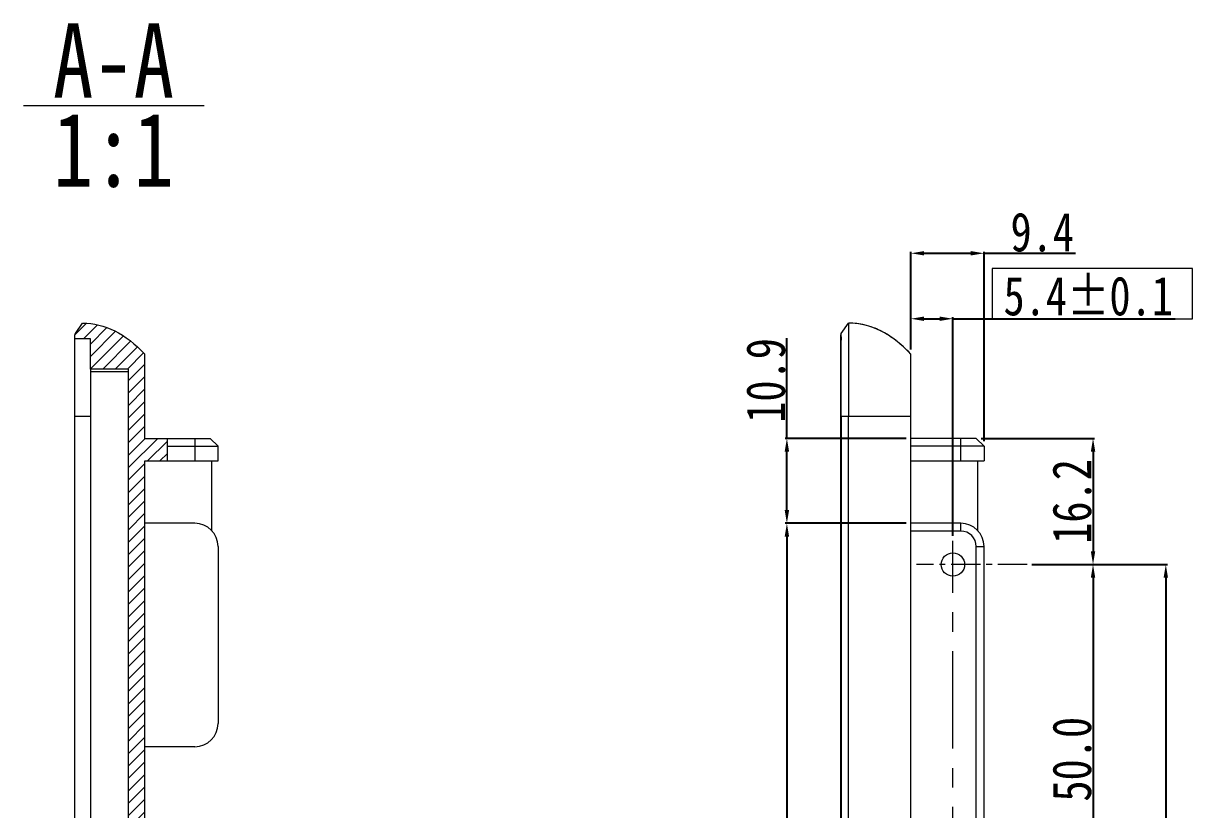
# Model space of a CAD drawing. Header units: inches. Extents: x 26991 to 28396, y -1342 to -349.
# Drawn here: x 27217 to 27367.2, y -730.5 to -629.5 of the extents above; entities that cross this region are included whole.
import ezdxf

# ---------------------------------------------------------------- set-up
doc = ezdxf.new("R2010")
doc.units = ezdxf.units.IN
doc.header["$MEASUREMENT"] = 0
doc.linetypes.add('CENTER', pattern=[2, 1.25, -0.25, 0.25, -0.25])
doc.layers.get('0').update_dxf_attribs({"lineweight": 13})
doc.layers.add('DIM', color=1, linetype='Continuous', lineweight=5)
doc.layers.add('中心线', color=7, linetype='CENTER', lineweight=5)
doc.layers.add('注释', color=5, linetype='Continuous')
doc.styles.get("Standard").update_dxf_attribs({"font": ''})
doc.styles.add('汉字专用', font='', dxfattribs={"width": 0.8})
doc.styles.get('Standard').set_extended_font_data('SimSun')
doc.styles.get('汉字专用').set_extended_font_data('SimSun')
doc.dimstyles.new('1', dxfattribs={"dimtxt": 5, "dimasz": 1.7, "dimexe": 0.2, "dimexo": 0.625, "dimgap": 0.2, "dimtad": 1, "dimdec": 1, "dimzin": 1, "dimdsep": 46, "dimtxsty": '汉字专用', "dimcen": 2.5, "dimclrd": 256, "dimclre": 256, "dimclrt": 256, "dimadec": 0, "dimazin": 0, "dimtfac": 1, "dimtdec": 1, "dimtmove": 0, "dimatfit": 3, "dimfxl": 0, "dimarcsym": 0})

# ---------------------------------------------------------------- blocks, each defined once
blk = doc.blocks.new('*D52')
at = {"layer": 'Defpoints', "color": 0}
for p in [(27345.96818658077, -699.0082050656724), (27345.96818658077, -749.0082050654726), (27354.4497112578, -749.0082050654726)]:
    blk.add_point(p, dxfattribs=at)
at = {"layer": 'DIM', "lineweight": -2}
for p, q in [((27346.59318658077, -699.0082050656724), (27354.6497112578, -699.0082050656724)), ((27354.4497112578, -700.7082050656725), (27354.4497112578, -747.3082050654725)), ((27346.59318658077, -749.0082050654726), (27354.6497112578, -749.0082050654726))]:
    blk.add_line(p, q, dxfattribs=at)
at = {"layer": 'DIM'}
for points in [[(27354.73304459113, -700.7082050656725), (27354.16637792447, -700.7082050656725), (27354.4497112578, -699.0082050656724)], [(27354.16637792447, -747.3082050654725), (27354.73304459113, -747.3082050654725), (27354.4497112578, -749.0082050654726)]]:
    blk.add_solid(points, dxfattribs=at)
at = {"layer": 'DIM', "insert": (27351.7497112578, -724.0082050655725), "char_height": 5, "attachment_point": 5, "rotation": 90, "style": '汉字专用'}
blk.add_mtext('50.0', dxfattribs=at)
blk = doc.blocks.new('*D53')
at = {"layer": 'Defpoints', "color": 0}
for p in [(27345.96818658077, -699.0082050656724), (27345.96818658077, -799.0082050652727), (27363.80181246522, -799.0082050652727)]:
    blk.add_point(p, dxfattribs=at)
at = {"layer": 'DIM', "lineweight": -2}
for p, q in [((27346.59318658077, -699.0082050656724), (27364.00181246522, -699.0082050656724)), ((27363.80181246522, -700.7082050656725), (27363.80181246522, -797.3082050652727)), ((27346.59318658077, -799.0082050652727), (27364.00181246522, -799.0082050652727))]:
    blk.add_line(p, q, dxfattribs=at)
at = {"layer": 'DIM'}
for points in [[(27364.08514579855, -700.7082050656725), (27363.51847913189, -700.7082050656725), (27363.80181246522, -699.0082050656724)], [(27363.51847913189, -797.3082050652727), (27364.08514579855, -797.3082050652727), (27363.80181246522, -799.0082050652727)]]:
    blk.add_solid(points, dxfattribs=at)
at = {"layer": 'DIM', "insert": (27361.10181246522, -749.0082050654726), "char_height": 5, "attachment_point": 5, "rotation": 90, "style": '汉字专用'}
blk.add_mtext('100.0', dxfattribs=at)
blk = doc.blocks.new('*D54')
at = {"layer": 'Defpoints', "color": 0}
for p in [(27339.4433103786, -682.8082050654325), (27345.96818658077, -699.0082050656724), (27354.4497112578, -699.0082050656724)]:
    blk.add_point(p, dxfattribs=at)
at = {"layer": 'DIM', "lineweight": -2}
for p, q in [((27340.0683103786, -682.8082050654325), (27354.6497112578, -682.8082050654325)), ((27354.4497112578, -684.5082050654325), (27354.4497112578, -697.3082050656724)), ((27346.59318658077, -699.0082050656724), (27354.6497112578, -699.0082050656724))]:
    blk.add_line(p, q, dxfattribs=at)
at = {"layer": 'DIM'}
for points in [[(27354.73304459113, -684.5082050654325), (27354.16637792447, -684.5082050654325), (27354.4497112578, -682.8082050654325)], [(27354.16637792447, -697.3082050656724), (27354.73304459113, -697.3082050656724), (27354.4497112578, -699.0082050656724)]]:
    blk.add_solid(points, dxfattribs=at)
at = {"layer": 'DIM', "insert": (27351.7497112578, -690.9082050655525), "char_height": 5, "attachment_point": 5, "rotation": 90, "style": '汉字专用'}
blk.add_mtext('16.2', dxfattribs=at)
blk = doc.blocks.new('*D55')
at = {"layer": 'Defpoints', "color": 0}
for p in [(27331.04331037904, -693.7082050662525), (27315.10957499518, -805.5077895489326), (27331.04331037904, -805.5077895489326)]:
    blk.add_point(p, dxfattribs=at)
at = {"layer": 'DIM', "lineweight": -2}
for p, q in [((27330.41831037904, -693.7082050662525), (27314.90957499518, -693.7082050662525)), ((27315.10957499518, -695.4082050662525), (27315.10957499518, -803.8077895489325)), ((27330.41831037904, -805.5077895489326), (27314.90957499518, -805.5077895489326))]:
    blk.add_line(p, q, dxfattribs=at)
at = {"layer": 'DIM'}
for points in [[(27315.39290832851, -695.4082050662525), (27314.82624166185, -695.4082050662525), (27315.10957499518, -693.7082050662525)], [(27314.82624166185, -803.8077895489325), (27315.39290832851, -803.8077895489325), (27315.10957499518, -805.5077895489326)]]:
    blk.add_solid(points, dxfattribs=at)
at = {"layer": 'DIM', "insert": (27312.40957499518, -749.6079973075925), "char_height": 5, "attachment_point": 5, "rotation": 90, "style": '汉字专用'}
blk.add_mtext('111.8', dxfattribs=at)
blk = doc.blocks.new('*D56')
at = {"layer": 'Defpoints', "color": 0}
for p in [(27315.10957499518, -682.8082050654325), (27331.04331037904, -682.8082050654325), (27331.04331037904, -693.7082050662525)]:
    blk.add_point(p, dxfattribs=at)
at = {"layer": 'DIM', "lineweight": -2}
for p, q in [((27315.10957499518, -682.8082050654325), (27315.10957499518, -669.9277581380579)), ((27330.41831037904, -682.8082050654325), (27314.90957499518, -682.8082050654325)), ((27315.10957499518, -692.0082050662525), (27315.10957499518, -684.5082050654325)), ((27330.41831037904, -693.7082050662525), (27314.90957499518, -693.7082050662525))]:
    blk.add_line(p, q, dxfattribs=at)
at = {"layer": 'DIM'}
for points in [[(27315.39290832851, -684.5082050654325), (27314.82624166185, -684.5082050654325), (27315.10957499518, -682.8082050654325)], [(27314.82624166185, -692.0082050662525), (27315.39290832851, -692.0082050662525), (27315.10957499518, -693.7082050662525)]]:
    blk.add_solid(points, dxfattribs=at)
at = {"layer": 'DIM', "insert": (27312.40957499518, -675.3679816017452), "char_height": 5, "attachment_point": 5, "rotation": 90, "style": '汉字专用'}
blk.add_mtext('10.9', dxfattribs=at)
blk = doc.blocks.new('*D57')
at = {"layer": 'Defpoints', "color": 0}
for p in [(27336.44331037912, -667.4484855915362), (27331.04331037904, -672.0082050652727), (27336.44331037912, -695.9472086244059)]:
    blk.add_point(p, dxfattribs=at)
at = {"layer": 'DIM', "lineweight": -2}
for p, q in [((27331.04331037904, -671.3832050652727), (27331.04331037904, -667.2484855915361)), ((27332.74331037904, -667.4484855915362), (27334.74331037912, -667.4484855915362)), ((27336.44331037912, -695.3222086244059), (27336.44331037912, -667.2484855915361)), ((27336.44331037912, -667.4484855915362), (27365.01392000022, -667.4484855915362))]:
    blk.add_line(p, q, dxfattribs=at)
at = {"layer": 'DIM'}
for points in [[(27332.74331037904, -667.1651522582029), (27332.74331037904, -667.7318189248695), (27331.04331037904, -667.4484855915362)], [(27334.74331037912, -667.7318189248695), (27334.74331037912, -667.1651522582029), (27336.44331037912, -667.4484855915362)]]:
    blk.add_solid(points, dxfattribs=at)
at = {"layer": 'DIM', "insert": (27353.83067977675, -664.5529548652792), "char_height": 5, "attachment_point": 5, "style": '汉字专用'}
blk.add_mtext('5.4%%P0.1', dxfattribs=at)
blk = doc.blocks.new('*D58')
at = {"layer": 'Defpoints', "color": 0}
for p in [(27340.44331038012, -659.0393079652631), (27331.04331037904, -672.0082050652727), (27340.44331038012, -683.8082050644125)]:
    blk.add_point(p, dxfattribs=at)
at = {"layer": 'DIM', "lineweight": -2}
for p, q in [((27331.04331037904, -671.3832050652727), (27331.04331037904, -658.8393079652631)), ((27332.74331037904, -659.0393079652631), (27338.74331038012, -659.0393079652631)), ((27340.44331038012, -683.1832050644125), (27340.44331038012, -658.8393079652631)), ((27340.44331038012, -659.0393079652631), (27352.19095041903, -659.0393079652631))]:
    blk.add_line(p, q, dxfattribs=at)
at = {"layer": 'DIM'}
for points in [[(27332.74331037904, -658.7559746319298), (27332.74331037904, -659.3226412985964), (27331.04331037904, -659.0393079652631)], [(27338.74331038012, -659.3226412985964), (27338.74331038012, -658.7559746319298), (27340.44331038012, -659.0393079652631)]]:
    blk.add_solid(points, dxfattribs=at)
at = {"layer": 'DIM', "insert": (27347.92391131288, -656.3393079652631), "char_height": 5, "attachment_point": 5, "style": '汉字专用'}
blk.add_mtext('9.4', dxfattribs=at)

msp = doc.modelspace()

# ---------------------------------------------------------------- hatches: boundary and pattern name
at = {"linetype": 'Continuous'}
h = msp.add_hatch(dxfattribs=at)
h.set_pattern_fill('XSEC0003', color=2, scale=1.12876121974, angle=45, style=0, pattern_type=0)
h.set_pattern_definition([(45, (26795.63423515855, -1011.285661571233), (-0.79815471306, 0.79815471306), [])])
edge = h.paths.add_edge_path()
edge.add_line((27232.61674536501, -826.0082050656727), (27232.61674536501, -816.7077895466527))
edge.add_spline(control_points=[(27224.61674536046, -830.0082050565127), (27227.45006301107, -830.0080795906727), (27230.11674536375, -828.6748717338526), (27232.61674536501, -826.0082050656727)], knot_values=[0, 0, 0, 0, 1, 1, 1, 1], degree=3, periodic=0)
edge.add_line((27223.67789676827, -828.6938170299727), (27224.61674536046, -830.0082050565127))
edge.add_arc((27223.94504598759, -828.5029961619325), 0.32830068198, 180.0348145083, 215.537677792)
edge.add_line((27223.61674536657, -828.5031956459125), (27223.61674536657, -828.0082050661724))
edge.add_line((27225.61674536707, -828.0082050661726), (27223.61674536657, -828.0082050661726))
edge.add_line((27225.61674536707, -828.0082050661726), (27225.61674536707, -824.7182050650326))
edge.add_line((27231.21674536593, -824.7182050650326), (27225.61674536707, -824.7182050650326))
edge.add_line((27231.21674536593, -824.7182050650326), (27231.21674536593, -816.7077895466527))
edge.add_line((27231.21674536593, -816.7077895466527), (27232.61674536501, -816.7077895466527))
edge = h.paths.add_edge_path()
edge.add_line((27232.61674536501, -794.5077895474526), (27232.61674536501, -685.7082050642525))
edge.add_line((27231.21674536593, -794.5077895474526), (27232.61674536501, -794.5077895474526))
edge.add_line((27231.21674536593, -794.5077895474526), (27231.21674536593, -759.3082050648727))
edge.add_line((27231.21674536593, -759.3082050648727), (27230.51674536639, -759.3082050648727))
edge.add_line((27230.51674536639, -759.3082050648727), (27230.51674536639, -673.9082050651127))
edge.add_line((27230.51674536639, -673.9082050651127), (27225.61674536706, -673.9082050651127))
edge.add_line((27225.61674536707, -673.9082050651127), (27225.61674536707, -670.0082050647727))
edge.add_line((27225.61674536707, -670.0082050647725), (27223.61674536657, -670.0082050647725))
edge.add_line((27223.61674536657, -670.0082050647725), (27223.61674536657, -669.5132144850324))
edge.add_arc((27223.94504603077, -669.5134139766326), 0.32830072516, 144.462322208, 179.9651842046)
edge.add_line((27223.67789678097, -669.3225930831927), (27224.61674536555, -668.0082050642727))
edge.add_spline(control_points=[(27224.61674536555, -668.0082050642727), (27227.45007869811, -668.0082050642727), (27230.11674536629, -669.3415383996326), (27232.61674536501, -672.0082050652727)], knot_values=[0, 0, 0, 0, 1, 1, 1, 1], degree=3, periodic=0)
edge.add_line((27232.61674536501, -682.8082050654325), (27232.61674536501, -672.0082050652725))
edge.add_line((27235.51674536637, -682.8082050654325), (27232.61674536501, -682.8082050654325))
edge.add_line((27235.51674536637, -685.7082050642525), (27235.51674536637, -682.8082050654325))
edge.add_line((27235.51674536637, -685.7082050642525), (27232.61674536501, -685.7082050642525))

# ---------------------------------------------------------------- linework, layer by layer
at = {"color": 7, "linetype": 'Continuous'}
for p, q in [((27223.67789678097, -669.3225930831927), (27224.61674536555, -668.0082050642727)), ((27322.10435373832, -669.3227443655926), (27323.04330967092, -668.0082060574127)), ((27223.61674536657, -828.5031956459127), (27223.61674536657, -669.5132144850327)), ((27225.61674536707, -670.0082050647725), (27223.61674536657, -670.0082050647725)), ((27225.61674536707, -673.9082050651127), (27225.61674536707, -670.0082050647725)), ((27322.0433103806, -872.8628157352327), (27322.0433103806, -669.5132144850327)), ((27322.1055718639, -669.6338651428925), (27322.10436891482, -669.3227231184926)), ((27232.61674536501, -682.8082050654325), (27232.61674536501, -672.0082050652727)), ((27331.04331037904, -873.0081481852326), (27331.04331037904, -672.0082050652727)), ((27230.51674536639, -673.9082050651127), (27225.61674536707, -673.9082050651127)), ((27225.61674536707, -673.9439162865526), (27225.61674536707, -824.6824938435927)), ((27230.51674536639, -674.2617584550326), (27225.61674536707, -674.2617584550326)), ((27230.51674536639, -759.3082050648727), (27230.51674536639, -673.9082050651127)), ((27225.61674536707, -680.0079686821725), (27223.61674536657, -680.0079686821725)), ((27331.04331037904, -680.0082113283727), (27322.0433103806, -680.0082064795126)), ((27322.1041435838, -679.6798207659526), (27322.10361666842, -679.1170200856127)), ((27322.1046220182, -680.0079450677927), (27322.1041435838, -679.6798207659526)), ((27322.10434706574, -680.0081763043127), (27322.10434706574, -818.0082054675327)), ((27323.0433067169, -818.0082054675327), (27323.0433067169, -680.0081763043127)), ((27232.61674536501, -682.8082050654325), (27241.01674536457, -682.8082050654325)), ((27235.51674536637, -685.7082050642525), (27235.51674536637, -682.8082050654325)), ((27239.01674536661, -682.8082050654325), (27239.01674548091, -685.7082050642525)), ((27241.01674536457, -682.8082050654325), (27242.01674536609, -683.8082050644125)), ((27339.4433103786, -682.8082050654325), (27331.04331037904, -682.8082050654325)), ((27337.44331049494, -685.7082050642525), (27337.44331049494, -682.8082050654325)), ((27339.4433103786, -682.8082050654325), (27340.44331038012, -683.8082050644125)), ((27235.51674536637, -683.8082050644125), (27242.01674536609, -683.8082050644125)), ((27242.01674536609, -685.7082050642525), (27242.01674536609, -683.8082050644125)), ((27340.44331038012, -683.8082050644125), (27331.04331037904, -683.8082050644125)), ((27340.44331038012, -683.8082050644125), (27340.44331038012, -685.7082050642525)), ((27232.61674536501, -873.0081481852326), (27232.61674536501, -685.7082050642525)), ((27232.61674536501, -685.7082050642525), (27242.01674536609, -685.7082050642525)), ((27241.21674536589, -694.7177983251927), (27241.21674536589, -685.7082050642525)), ((27331.04331037904, -685.7082050642525), (27340.44331038012, -685.7082050642525)), ((27339.64331037992, -694.7178030622927), (27339.64331037992, -685.7082050642525)), ((27239.01674536661, -693.7082050662525), (27232.61674536501, -693.7082050662525)), ((27337.44331038064, -693.7082050662525), (27331.04331037904, -693.7082050662525)), ((27337.44331038064, -694.7082050652325), (27337.44331038064, -693.7082050662525)), ((27337.44331038064, -694.7082050652325), (27331.04331037904, -694.7082050652325)), ((27242.01674536609, -696.7082050657327), (27242.01674536609, -719.4082050656925)), ((27339.44331038114, -802.5077895469126), (27339.44331038114, -696.7082050657327)), ((27339.44331038114, -696.7082050657327), (27340.44331038012, -696.7082050657327)), ((27340.44331038012, -802.5077895469126), (27340.44331038012, -696.7082050657327)), ((27239.01674536661, -722.4082050651725), (27232.61674536501, -722.4082050651725))]:
    msp.add_line(p, q, dxfattribs=at)
msp.add_circle((27336.44331037912, -699.0082050656724), 1.49999999974, dxfattribs=at)
for centre, radius, start, end in [((27323.04759912132, -676.8631366761924), 8.85493265332, 78.99487968738524, 90.0278137530644), ((27323.03476885234, -676.9261418359326), 8.91922843024, 77.08341499263443, 78.99123836577037), ((27322.95972491302, -677.2245263826726), 9.22683980638, 69.22764033344285, 77.04338428441174), ((27223.94504603077, -669.5134139766326), 0.32830072516, 144.462322208059, 179.9651842046006), ((27322.3716110448, -669.5134139766326), 0.32830072516, 144.4748642157017, 179.9651842046006), ((27292.92330503424, -669.8434789248327), 29.18301963739999, 359.7076915429995, 0.4115437140992274), ((27322.70301133196, -677.9105341470527), 9.95930045982, 64.22419108021015, 69.24645456327151), ((27321.17583917676, -680.5214366493924), 12.98896278758, 52.6206783568783, 56.20268051983437), ((27316.95454116268, -685.2163656567727), 19.3118855697, 43.15225873541272, 43.34275767433653), ((27239.01674536661, -696.7082050657327), 2.99999999948, 0, 90), ((27337.44331038064, -696.7082050657327), 2.99999999948, 0, 90), ((27337.44331038064, -696.7082050657327), 2.0000000005, 0, 90), ((27239.01674536661, -719.4082050656925), 2.99999999948, 270, 0)]:
    msp.add_arc(centre, radius, start, end, dxfattribs=at)
for points in [[(27224.61674536555, -668.0082050642727), (27227.45007869811, -668.0082050642727), (27230.11674536629, -669.3415383996326), (27232.61674536501, -672.0082050652727)], [(27331.04331025966, -672.0082049382727), (27328.54330530032, -669.3415330275327), (27325.87635992556, -668.0103844122127), (27323.04329306186, -668.0082077388927)], [(27328.40103724856, -669.7274722683526), (27327.95025246052, -669.4260735290127), (27327.49451418988, -669.1643026606325), (27327.0338224341, -668.9421596657526)], [(27330.99931764, -671.9614353289926), (27330.36405543326, -671.2883216612527), (27329.7180484855, -670.7011659292925), (27329.06129679672, -670.1999681305726)]]:
    msp.add_open_spline(points, degree=3, dxfattribs=at)
for points, knots in [([(27323.04330981316, -668.0082058592925), (27323.04603884504, -668.0082090774727), (27323.03879693166, -668.0261700346925), (27323.04514635508, -668.0452294555525), (27323.04016479278, -668.0935056074127), (27323.04102207834, -668.1556988383727), (27323.03910579058, -668.2417319937126), (27323.03830507082, -668.3494805971127), (27323.03724676204, -668.4820201516927), (27323.0362867411, -668.7122488581126), (27323.03618181878, -669.0736898497325), (27323.03810979562, -669.6021167329327), (27323.04149033242, -670.2618123680727), (27323.0437547475, -671.0529704682526), (27323.04290587188, -671.9647156907326), (27323.04253899428, -673.3597410617126), (27323.04411277828, -675.2428004350327), (27323.04107794818, -677.5949501731925), (27323.0465016051, -679.1988993300326), (27323.04316323992, -680.0082503046726)], [0, 0, 0, 0, 0.0006822528999999999, 0.0027985016, 0.0064529589, 0.0117509598, 0.018813321, 0.0277724719, 0.0387617903, 0.0519225825, 0.0853417061, 0.1291129811, 0.1840324521, 0.2502650906, 0.326901674, 0.4119665406, 0.5990186253, 0.7976622517, 1, 1, 1, 1]), ([(27322.10361666842, -679.1170200856127), (27322.10237160106, -677.2508089386927), (27322.10787076456, -674.2092667693125), (27322.10014382802, -671.1676893828326), (27322.1059448883, -669.9923626047125)], [0, 0, 0, 0, 0.6135720049, 1, 1, 1, 1])]:
    msp.add_open_spline(points, degree=3, knots=knots, dxfattribs=at)
at = {"layer": 'DIM'}
msp.add_line((27217.00040666604, -640.0637621659104), (27240.24856240811, -640.0637621659104), dxfattribs=at)
msp.add_lwpolyline([(27341.47279264624, -667.4484855915362), (27367.24486775019, -667.4484855915362), (27367.24486775019, -660.9731903505508), (27341.47279264624, -660.9731903505508)], close=True, dxfattribs=at)
at = {"layer": '中心线', "color": 2, "ltscale": 10}
msp.add_line((27336.44331037912, -802.6366509819363), (27336.44331037912, -695.9472086244059), dxfattribs=at)
at = {"layer": '中心线', "color": 2, "ltscale": 3}
msp.add_line((27345.96818658077, -699.0082050656724), (27331.75554248899, -699.0082050656724), dxfattribs=at)

# ---------------------------------------------------------------- texts
at = {"layer": '注释', "color": 3, "linetype": 'Continuous', "char_height": 9.525, "width": 166.0938234282343, "attachment_point": 2, "line_spacing_factor": 0.9}
for s, insert in [('{\\W0.8;\\C1;A-A}', (27228.58007061072, -629.5231272084795)), ('{\\W0.8;\\C1;1:1}', (27228.58007061072, -640.9715269966421))]:
    msp.add_mtext(s, dxfattribs=dict(at, insert=insert))

# ---------------------------------------------------------------- dimensions: what is measured, and where the dimension line sits
at = {"layer": 'DIM'}
dim = msp.add_linear_dim(base=(27340.44331038012, -659.0393079652631), p1=(27331.04331037904, -672.0082050652727), p2=(27340.44331038012, -683.8082050644125), dimstyle='1', dxfattribs=at)
dim.commit()
dim.dimension.update_dxf_attribs({"geometry": '*D58', "text_midpoint": (27347.92391131288, -659.0393079652631), "dimtype": 160})
dim = msp.add_linear_dim(base=(27336.44331037912, -667.4484855915362), p1=(27331.04331037904, -672.0082050652727), p2=(27336.44331037912, -695.9472086244059), text='<>%%P0.1', dimstyle='1', dxfattribs=at)
dim.commit()
dim.dimension.update_dxf_attribs({"geometry": '*D57', "text_midpoint": (27353.83067977675, -667.4484855915362), "dimtype": 160})
dim = msp.add_linear_dim(base=(27315.10957499518, -682.8082050654325), p1=(27331.04331037904, -693.7082050662525), p2=(27331.04331037904, -682.8082050654325), angle=90, dimstyle='1', dxfattribs=at)
dim.commit()
dim.dimension.update_dxf_attribs({"geometry": '*D56', "text_midpoint": (27315.10957499518, -675.3679816017452), "dimtype": 160})
for base, p1, p2, picture, middle in [((27354.4497112578, -699.0082050656724), (27339.4433103786, -682.8082050654325), (27345.96818658077, -699.0082050656724), '*D54', (27351.7497112578, -690.9082050655525)), ((27315.10957499518, -805.5077895489326), (27331.04331037904, -693.7082050662525), (27331.04331037904, -805.5077895489326), '*D55', (27312.40957499518, -749.6079973075925)), ((27354.4497112578, -749.0082050654726), (27345.96818658077, -699.0082050656724), (27345.96818658077, -749.0082050654726), '*D52', (27351.7497112578, -724.0082050655725)), ((27363.80181246522, -799.0082050652727), (27345.96818658077, -699.0082050656724), (27345.96818658077, -799.0082050652727), '*D53', (27361.10181246522, -749.0082050654726))]:
    dim = msp.add_linear_dim(base=base, p1=p1, p2=p2, angle=90, dimstyle='1', dxfattribs=at)
    dim.commit()
    dim.dimension.update_dxf_attribs({"geometry": picture, "text_midpoint": middle})

doc.saveas('drawing.dxf')
